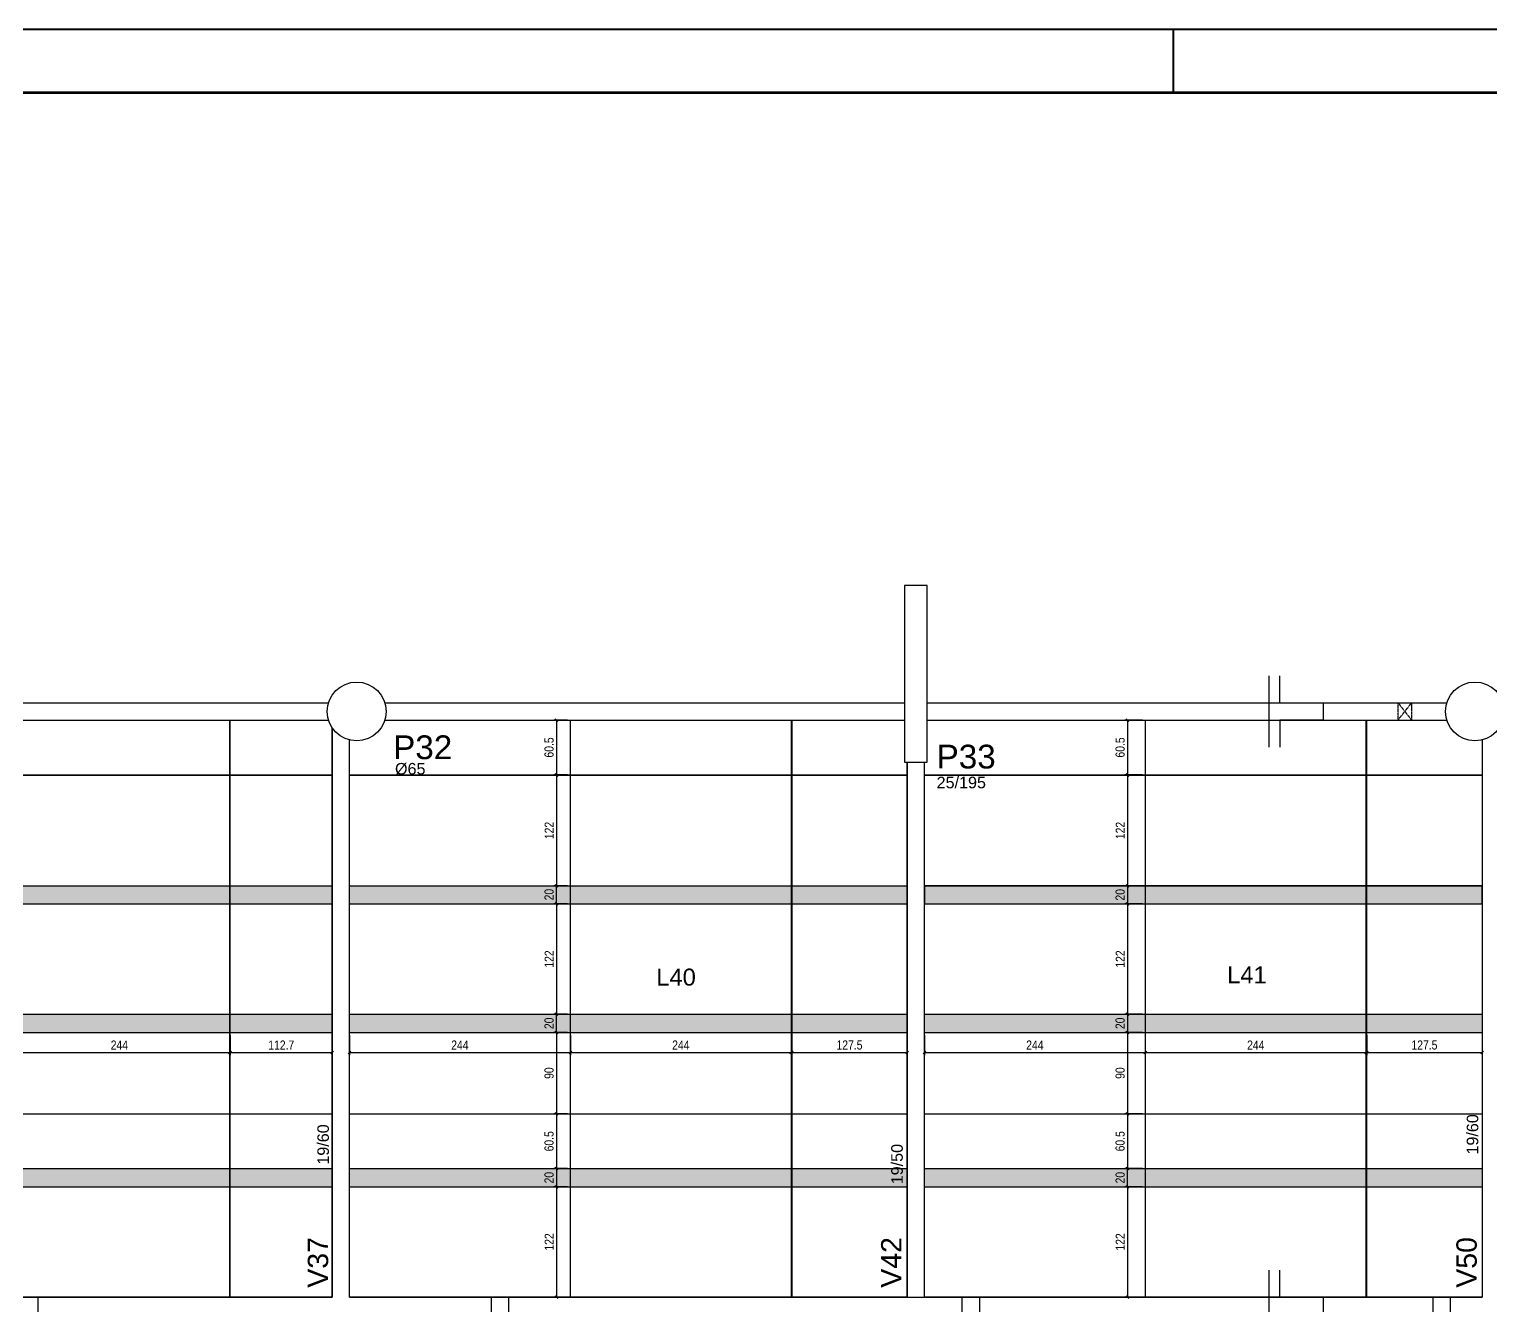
# Model space of a CAD drawing. Extents: x -9338 to -2786, y 930 to 5130.
# Drawn here: x -7937 to -6323, y 3720 to 5130 of the extents above; entities that cross this region are included whole.
import ezdxf

# ---------------------------------------------------------------- set-up
doc = ezdxf.new("R2010")
doc.units = 0
doc.linetypes.add('HIDDEN2', pattern=[0.1875, 0.125, -0.0625])
for name, color, linetype in [('1', 3, 'Continuous'), ('200', 1, 'HIDDEN2'), ('210', 3, 'HIDDEN2'), ('212', 3, 'Continuous'), ('213', 3, 'Continuous'), ('220', 5, 'Continuous'), ('222', 6, 'Continuous'), ('226', 4, 'Continuous'), ('233', 6, 'Continuous'), ('COTA', 2, 'Continuous'), ('Hachura', 7, 'Continuous'), ('Painéis', 200, 'Continuous')]:
    doc.layers.add(name, color=color, linetype=linetype)
doc.layers.add('FOLHA', color=255, linetype='Continuous', lineweight=40)
doc.layers.add('Folhas', color=255, linetype='Continuous', lineweight=9)
doc.styles.add('COTA TECNICA-50', font='techl___.ttf', dxfattribs={"height": 10})
doc.styles.get("Standard").update_dxf_attribs({"font": 'arial.ttf'})
doc.dimstyles.new('COTA PAINEL-50', dxfattribs={"dimtxt": 10, "dimasz": 3, "dimexe": 3, "dimexo": 3, "dimgap": 3, "dimtad": 1, "dimdec": 1, "dimzin": 9, "dimdsep": 46, "dimtxsty": 'COTA TECNICA-50', "dimblk1": 'OBLIQUE', "dimblk2": 'OBLIQUE', "dimsah": 1, "dimcen": 0.9, "dimclrd": 4, "dimclre": 4, "dimclrt": 240, "dimadec": 1, "dimazin": 3, "dimtfac": 1, "dimtdec": 1, "dimtmove": 0, "dimatfit": 3, "dimfxl": 1, "dimtolj": 1, "dimtzin": 12, "dimarcsym": 0})

# ---------------------------------------------------------------- blocks, each defined once
blk = doc.blocks.new('_Oblique')
at = {"color": 0, "linetype": 'ByBlock', "lineweight": -2}
blk.add_line((-0.5, -0.5), (0.5, 0.5), dxfattribs=at)
blk = doc.blocks.new('*D49')
at = {"layer": 'COTA', "color": 4, "lineweight": -2, "transparency": 16777216}
for p, q in [((-6707.4, 4367), (-6727.1, 4367)), ((-6724.1, 4367), (-6724.1, 4306.5)), ((-6707.4, 4306.5), (-6727.1, 4306.5))]:
    blk.add_line(p, q, dxfattribs=at)
at = {"layer": 'Defpoints', "color": 0, "transparency": 16777216}
for p in [(-6704.4, 4367), (-6724.1, 4306.5), (-6704.4, 4306.5)]:
    blk.add_point(p, dxfattribs=at)
at = {"layer": 'COTA', "color": 4, "lineweight": -2, "transparency": 16777216, "xscale": 3, "yscale": 3, "zscale": 3}
for p, rotation in [((-6724.1, 4367), 90), ((-6724.1, 4306.5), 270)]:
    blk.add_blockref('_Oblique', p, dxfattribs=dict(at, rotation=rotation))
at = {"layer": 'COTA', "color": 240, "transparency": 16777216, "insert": (-6732.2, 4336.7), "char_height": 10, "attachment_point": 5, "rotation": 90, "style": 'COTA TECNICA-50'}
blk.add_mtext('\\A1;60.5', dxfattribs=at)
blk = doc.blocks.new('*D50')
at = {"layer": 'COTA', "color": 4, "lineweight": -2, "transparency": 16777216}
for p, q in [((-6707.4, 3851.5), (-6727.1, 3851.5)), ((-6724.1, 3851.5), (-6724.1, 3729.5)), ((-6707.4, 3729.5), (-6727.1, 3729.5))]:
    blk.add_line(p, q, dxfattribs=at)
at = {"layer": 'Defpoints', "color": 0, "transparency": 16777216}
for p in [(-6704.4, 3851.5), (-6724.1, 3729.5), (-6704.4, 3729.5)]:
    blk.add_point(p, dxfattribs=at)
at = {"layer": 'COTA', "color": 4, "lineweight": -2, "transparency": 16777216, "xscale": 3, "yscale": 3, "zscale": 3}
for p, rotation in [((-6724.1, 3851.5), 90), ((-6724.1, 3729.5), 270)]:
    blk.add_blockref('_Oblique', p, dxfattribs=dict(at, rotation=rotation))
at = {"layer": 'COTA', "color": 240, "transparency": 16777216, "insert": (-6732.1, 3790.5), "char_height": 10, "attachment_point": 5, "rotation": 90, "style": 'COTA TECNICA-50'}
blk.add_mtext('\\A1;122', dxfattribs=at)
blk = doc.blocks.new('*D203')
at = {"layer": 'COTA', "color": 4, "lineweight": -2, "transparency": 16777216}
for p, q in [((-7959.5, 4019), (-7959.5, 3996.9)), ((-7715.5, 4019), (-7715.5, 3996.9)), ((-7959.5, 3999.9), (-7715.5, 3999.9))]:
    blk.add_line(p, q, dxfattribs=at)
at = {"layer": 'Defpoints', "color": 0, "transparency": 16777216}
for p in [(-7959.5, 4022), (-7715.5, 4022), (-7715.5, 3999.9)]:
    blk.add_point(p, dxfattribs=at)
at = {"layer": 'COTA', "color": 4, "lineweight": -2, "transparency": 16777216, "xscale": 3, "yscale": 3, "zscale": 3, "rotation": 180}
blk.add_blockref('_Oblique', (-7959.5, 3999.9), dxfattribs=at)
at = {"layer": 'COTA', "color": 4, "lineweight": -2, "transparency": 16777216, "xscale": 3, "yscale": 3, "zscale": 3}
blk.add_blockref('_Oblique', (-7715.5, 3999.9), dxfattribs=at)
at = {"layer": 'COTA', "color": 240, "transparency": 16777216, "insert": (-7837.5, 4008), "char_height": 10, "attachment_point": 5, "style": 'COTA TECNICA-50'}
blk.add_mtext('\\A1;244', dxfattribs=at)
blk = doc.blocks.new('*D204')
at = {"layer": 'COTA', "color": 4, "lineweight": -2, "transparency": 16777216}
for p, q in [((-7715, 4019), (-7715, 3996.9)), ((-7602.4, 4019), (-7602.4, 3996.9)), ((-7715, 3999.9), (-7602.4, 3999.9))]:
    blk.add_line(p, q, dxfattribs=at)
at = {"layer": 'Defpoints', "color": 0, "transparency": 16777216}
for p in [(-7715, 4022), (-7602.4, 4022), (-7602.4, 3999.9)]:
    blk.add_point(p, dxfattribs=at)
at = {"layer": 'COTA', "color": 4, "lineweight": -2, "transparency": 16777216, "xscale": 3, "yscale": 3, "zscale": 3, "rotation": 180}
blk.add_blockref('_Oblique', (-7715, 3999.9), dxfattribs=at)
at = {"layer": 'COTA', "color": 4, "lineweight": -2, "transparency": 16777216, "xscale": 3, "yscale": 3, "zscale": 3}
blk.add_blockref('_Oblique', (-7602.4, 3999.9), dxfattribs=at)
at = {"layer": 'COTA', "color": 240, "transparency": 16777216, "insert": (-7658.7, 4008), "char_height": 10, "attachment_point": 5, "style": 'COTA TECNICA-50'}
blk.add_mtext('\\A1;112.7', dxfattribs=at)
blk = doc.blocks.new('*D205')
at = {"layer": 'COTA', "color": 4, "lineweight": -2, "transparency": 16777216}
for p, q in [((-6707.4, 4306), (-6727.1, 4306)), ((-6724.1, 4306), (-6724.1, 4184)), ((-6707.4, 4184), (-6727.1, 4184))]:
    blk.add_line(p, q, dxfattribs=at)
at = {"layer": 'Defpoints', "color": 0, "transparency": 16777216}
for p in [(-6704.4, 4306), (-6724.1, 4184), (-6704.4, 4184)]:
    blk.add_point(p, dxfattribs=at)
at = {"layer": 'COTA', "color": 4, "lineweight": -2, "transparency": 16777216, "xscale": 3, "yscale": 3, "zscale": 3}
for p, rotation in [((-6724.1, 4306), 90), ((-6724.1, 4184), 270)]:
    blk.add_blockref('_Oblique', p, dxfattribs=dict(at, rotation=rotation))
at = {"layer": 'COTA', "color": 240, "transparency": 16777216, "insert": (-6732.1, 4245), "char_height": 10, "attachment_point": 5, "rotation": 90, "style": 'COTA TECNICA-50'}
blk.add_mtext('\\A1;122', dxfattribs=at)
blk = doc.blocks.new('*D206')
at = {"layer": 'COTA', "color": 4, "lineweight": -2, "transparency": 16777216}
for p, q in [((-6707.4, 4184), (-6727.1, 4184)), ((-6724.1, 4184), (-6724.1, 4164)), ((-6707.4, 4164), (-6727.1, 4164))]:
    blk.add_line(p, q, dxfattribs=at)
at = {"layer": 'Defpoints', "color": 0, "transparency": 16777216}
for p in [(-6704.4, 4184), (-6724.1, 4164), (-6704.4, 4164)]:
    blk.add_point(p, dxfattribs=at)
at = {"layer": 'COTA', "color": 4, "lineweight": -2, "transparency": 16777216, "xscale": 3, "yscale": 3, "zscale": 3}
for p, rotation in [((-6724.1, 4184), 90), ((-6724.1, 4164), 270)]:
    blk.add_blockref('_Oblique', p, dxfattribs=dict(at, rotation=rotation))
at = {"layer": 'COTA', "color": 240, "transparency": 16777216, "insert": (-6732.2, 4174), "char_height": 10, "attachment_point": 5, "rotation": 90, "style": 'COTA TECNICA-50'}
blk.add_mtext('\\A1;20', dxfattribs=at)
blk = doc.blocks.new('*D207')
at = {"layer": 'COTA', "color": 4, "lineweight": -2, "transparency": 16777216}
for p, q in [((-6707.4, 4164), (-6727.1, 4164)), ((-6724.1, 4164), (-6724.1, 4042)), ((-6707.4, 4042), (-6727.1, 4042))]:
    blk.add_line(p, q, dxfattribs=at)
at = {"layer": 'Defpoints', "color": 0, "transparency": 16777216}
for p in [(-6704.4, 4164), (-6724.1, 4042), (-6704.4, 4042)]:
    blk.add_point(p, dxfattribs=at)
at = {"layer": 'COTA', "color": 4, "lineweight": -2, "transparency": 16777216, "xscale": 3, "yscale": 3, "zscale": 3}
for p, rotation in [((-6724.1, 4164), 90), ((-6724.1, 4042), 270)]:
    blk.add_blockref('_Oblique', p, dxfattribs=dict(at, rotation=rotation))
at = {"layer": 'COTA', "color": 240, "transparency": 16777216, "insert": (-6732.1, 4103), "char_height": 10, "attachment_point": 5, "rotation": 90, "style": 'COTA TECNICA-50'}
blk.add_mtext('\\A1;122', dxfattribs=at)
blk = doc.blocks.new('*D208')
at = {"layer": 'COTA', "color": 4, "lineweight": -2, "transparency": 16777216}
for p, q in [((-7583.4, 4019), (-7583.4, 3996.9)), ((-7339.4, 4019), (-7339.4, 3996.9)), ((-7583.4, 3999.9), (-7339.4, 3999.9))]:
    blk.add_line(p, q, dxfattribs=at)
at = {"layer": 'Defpoints', "color": 0, "transparency": 16777216}
for p in [(-7583.4, 4022), (-7339.4, 4022), (-7339.4, 3999.9)]:
    blk.add_point(p, dxfattribs=at)
at = {"layer": 'COTA', "color": 4, "lineweight": -2, "transparency": 16777216, "xscale": 3, "yscale": 3, "zscale": 3, "rotation": 180}
blk.add_blockref('_Oblique', (-7583.4, 3999.9), dxfattribs=at)
at = {"layer": 'COTA', "color": 4, "lineweight": -2, "transparency": 16777216, "xscale": 3, "yscale": 3, "zscale": 3}
blk.add_blockref('_Oblique', (-7339.4, 3999.9), dxfattribs=at)
at = {"layer": 'COTA', "color": 240, "transparency": 16777216, "insert": (-7461.4, 4008), "char_height": 10, "attachment_point": 5, "style": 'COTA TECNICA-50'}
blk.add_mtext('\\A1;244', dxfattribs=at)
blk = doc.blocks.new('*D209')
at = {"layer": 'COTA', "color": 4, "lineweight": -2, "transparency": 16777216}
for p, q in [((-7339.4, 4019), (-7339.4, 3996.9)), ((-7095.4, 4019), (-7095.4, 3996.9)), ((-7339.4, 3999.9), (-7095.4, 3999.9))]:
    blk.add_line(p, q, dxfattribs=at)
at = {"layer": 'Defpoints', "color": 0, "transparency": 16777216}
for p in [(-7339.4, 4022), (-7095.4, 4022), (-7095.4, 3999.9)]:
    blk.add_point(p, dxfattribs=at)
at = {"layer": 'COTA', "color": 4, "lineweight": -2, "transparency": 16777216, "xscale": 3, "yscale": 3, "zscale": 3, "rotation": 180}
blk.add_blockref('_Oblique', (-7339.4, 3999.9), dxfattribs=at)
at = {"layer": 'COTA', "color": 4, "lineweight": -2, "transparency": 16777216, "xscale": 3, "yscale": 3, "zscale": 3}
blk.add_blockref('_Oblique', (-7095.4, 3999.9), dxfattribs=at)
at = {"layer": 'COTA', "color": 240, "transparency": 16777216, "insert": (-7217.4, 4008), "char_height": 10, "attachment_point": 5, "style": 'COTA TECNICA-50'}
blk.add_mtext('\\A1;244', dxfattribs=at)
blk = doc.blocks.new('*D210')
at = {"layer": 'COTA', "color": 4, "lineweight": -2, "transparency": 16777216}
for p, q in [((-7094.9, 4019), (-7094.9, 3996.9)), ((-6967.4, 4019), (-6967.4, 3996.9)), ((-7094.9, 3999.9), (-6967.4, 3999.9))]:
    blk.add_line(p, q, dxfattribs=at)
at = {"layer": 'Defpoints', "color": 0, "transparency": 16777216}
for p in [(-7094.9, 4022), (-6967.4, 4022), (-6967.4, 3999.9)]:
    blk.add_point(p, dxfattribs=at)
at = {"layer": 'COTA', "color": 4, "lineweight": -2, "transparency": 16777216, "xscale": 3, "yscale": 3, "zscale": 3, "rotation": 180}
blk.add_blockref('_Oblique', (-7094.9, 3999.9), dxfattribs=at)
at = {"layer": 'COTA', "color": 4, "lineweight": -2, "transparency": 16777216, "xscale": 3, "yscale": 3, "zscale": 3}
blk.add_blockref('_Oblique', (-6967.4, 3999.9), dxfattribs=at)
at = {"layer": 'COTA', "color": 240, "transparency": 16777216, "insert": (-7031.1, 4008), "char_height": 10, "attachment_point": 5, "style": 'COTA TECNICA-50'}
blk.add_mtext('\\A1;127.5', dxfattribs=at)
blk = doc.blocks.new('*D213')
at = {"layer": 'COTA', "color": 4, "lineweight": -2, "transparency": 16777216}
for p, q in [((-7342.4, 4367), (-7357.8, 4367)), ((-7354.8, 4367), (-7354.8, 4306.5)), ((-7342.4, 4306.5), (-7357.8, 4306.5))]:
    blk.add_line(p, q, dxfattribs=at)
at = {"layer": 'Defpoints', "color": 0, "transparency": 16777216}
for p in [(-7339.4, 4367), (-7354.8, 4306.5), (-7339.4, 4306.5)]:
    blk.add_point(p, dxfattribs=at)
at = {"layer": 'COTA', "color": 4, "lineweight": -2, "transparency": 16777216, "xscale": 3, "yscale": 3, "zscale": 3}
for p, rotation in [((-7354.8, 4367), 90), ((-7354.8, 4306.5), 270)]:
    blk.add_blockref('_Oblique', p, dxfattribs=dict(at, rotation=rotation))
at = {"layer": 'COTA', "color": 240, "transparency": 16777216, "insert": (-7362.9, 4336.7), "char_height": 10, "attachment_point": 5, "rotation": 90, "style": 'COTA TECNICA-50'}
blk.add_mtext('\\A1;60.5', dxfattribs=at)
blk = doc.blocks.new('*D211')
at = {"layer": 'COTA', "color": 4, "lineweight": -2, "transparency": 16777216}
for p, q in [((-7342.4, 4306), (-7357.8, 4306)), ((-7354.8, 4306), (-7354.8, 4184)), ((-7342.4, 4184), (-7357.8, 4184))]:
    blk.add_line(p, q, dxfattribs=at)
at = {"layer": 'Defpoints', "color": 0, "transparency": 16777216}
for p in [(-7339.4, 4306), (-7354.8, 4184), (-7339.4, 4184)]:
    blk.add_point(p, dxfattribs=at)
at = {"layer": 'COTA', "color": 4, "lineweight": -2, "transparency": 16777216, "xscale": 3, "yscale": 3, "zscale": 3}
for p, rotation in [((-7354.8, 4306), 90), ((-7354.8, 4184), 270)]:
    blk.add_blockref('_Oblique', p, dxfattribs=dict(at, rotation=rotation))
at = {"layer": 'COTA', "color": 240, "transparency": 16777216, "insert": (-7362.8, 4245), "char_height": 10, "attachment_point": 5, "rotation": 90, "style": 'COTA TECNICA-50'}
blk.add_mtext('\\A1;122', dxfattribs=at)
blk = doc.blocks.new('*D212')
at = {"layer": 'COTA', "color": 4, "lineweight": -2, "transparency": 16777216}
for p, q in [((-7342.4, 4164), (-7357.8, 4164)), ((-7354.8, 4164), (-7354.8, 4042)), ((-7342.4, 4042), (-7357.8, 4042))]:
    blk.add_line(p, q, dxfattribs=at)
at = {"layer": 'Defpoints', "color": 0, "transparency": 16777216}
for p in [(-7339.4, 4164), (-7354.8, 4042), (-7339.4, 4042)]:
    blk.add_point(p, dxfattribs=at)
at = {"layer": 'COTA', "color": 4, "lineweight": -2, "transparency": 16777216, "xscale": 3, "yscale": 3, "zscale": 3}
for p, rotation in [((-7354.8, 4164), 90), ((-7354.8, 4042), 270)]:
    blk.add_blockref('_Oblique', p, dxfattribs=dict(at, rotation=rotation))
at = {"layer": 'COTA', "color": 240, "transparency": 16777216, "insert": (-7362.8, 4103), "char_height": 10, "attachment_point": 5, "rotation": 90, "style": 'COTA TECNICA-50'}
blk.add_mtext('\\A1;122', dxfattribs=at)
blk = doc.blocks.new('*D214')
at = {"layer": 'COTA', "color": 4, "lineweight": -2, "transparency": 16777216}
for p, q in [((-7342.4, 4022), (-7357.8, 4022)), ((-7354.8, 4022), (-7354.8, 3932)), ((-7342.4, 3932), (-7357.8, 3932))]:
    blk.add_line(p, q, dxfattribs=at)
at = {"layer": 'Defpoints', "color": 0, "transparency": 16777216}
for p in [(-7339.4, 4022), (-7354.8, 3932), (-7339.4, 3932)]:
    blk.add_point(p, dxfattribs=at)
at = {"layer": 'COTA', "color": 4, "lineweight": -2, "transparency": 16777216, "xscale": 3, "yscale": 3, "zscale": 3}
for p, rotation in [((-7354.8, 4022), 90), ((-7354.8, 3932), 270)]:
    blk.add_blockref('_Oblique', p, dxfattribs=dict(at, rotation=rotation))
at = {"layer": 'COTA', "color": 240, "transparency": 16777216, "insert": (-7362.9, 3977), "char_height": 10, "attachment_point": 5, "rotation": 90, "style": 'COTA TECNICA-50'}
blk.add_mtext('\\A1;90', dxfattribs=at)
blk = doc.blocks.new('*D215')
at = {"layer": 'COTA', "color": 4, "lineweight": -2, "transparency": 16777216}
for p, q in [((-7342.4, 3932), (-7357.8, 3932)), ((-7354.8, 3932), (-7354.8, 3871.5)), ((-7342.4, 3871.5), (-7357.8, 3871.5))]:
    blk.add_line(p, q, dxfattribs=at)
at = {"layer": 'Defpoints', "color": 0, "transparency": 16777216}
for p in [(-7339.4, 3932), (-7354.8, 3871.5), (-7339.4, 3871.5)]:
    blk.add_point(p, dxfattribs=at)
at = {"layer": 'COTA', "color": 4, "lineweight": -2, "transparency": 16777216, "xscale": 3, "yscale": 3, "zscale": 3}
for p, rotation in [((-7354.8, 3932), 90), ((-7354.8, 3871.5), 270)]:
    blk.add_blockref('_Oblique', p, dxfattribs=dict(at, rotation=rotation))
at = {"layer": 'COTA', "color": 240, "transparency": 16777216, "insert": (-7362.9, 3901.7), "char_height": 10, "attachment_point": 5, "rotation": 90, "style": 'COTA TECNICA-50'}
blk.add_mtext('\\A1;60.5', dxfattribs=at)
blk = doc.blocks.new('*D216')
at = {"layer": 'COTA', "color": 4, "lineweight": -2, "transparency": 16777216}
for p, q in [((-7342.4, 3871.5), (-7357.8, 3871.5)), ((-7354.8, 3871.5), (-7354.8, 3851.5)), ((-7342.4, 3851.5), (-7357.8, 3851.5))]:
    blk.add_line(p, q, dxfattribs=at)
at = {"layer": 'Defpoints', "color": 0, "transparency": 16777216}
for p in [(-7339.4, 3871.5), (-7354.8, 3851.5), (-7339.4, 3851.5)]:
    blk.add_point(p, dxfattribs=at)
at = {"layer": 'COTA', "color": 4, "lineweight": -2, "transparency": 16777216, "xscale": 3, "yscale": 3, "zscale": 3}
for p, rotation in [((-7354.8, 3871.5), 90), ((-7354.8, 3851.5), 270)]:
    blk.add_blockref('_Oblique', p, dxfattribs=dict(at, rotation=rotation))
at = {"layer": 'COTA', "color": 240, "transparency": 16777216, "insert": (-7362.9, 3861.5), "char_height": 10, "attachment_point": 5, "rotation": 90, "style": 'COTA TECNICA-50'}
blk.add_mtext('\\A1;20', dxfattribs=at)
blk = doc.blocks.new('*D217')
at = {"layer": 'COTA', "color": 4, "lineweight": -2, "transparency": 16777216}
for p, q in [((-7342.4, 3851.5), (-7357.8, 3851.5)), ((-7354.8, 3851.5), (-7354.8, 3729.5)), ((-7342.4, 3729.5), (-7357.8, 3729.5))]:
    blk.add_line(p, q, dxfattribs=at)
at = {"layer": 'Defpoints', "color": 0, "transparency": 16777216}
for p in [(-7339.4, 3851.5), (-7354.8, 3729.5), (-7339.4, 3729.5)]:
    blk.add_point(p, dxfattribs=at)
at = {"layer": 'COTA', "color": 4, "lineweight": -2, "transparency": 16777216, "xscale": 3, "yscale": 3, "zscale": 3}
for p, rotation in [((-7354.8, 3851.5), 90), ((-7354.8, 3729.5), 270)]:
    blk.add_blockref('_Oblique', p, dxfattribs=dict(at, rotation=rotation))
at = {"layer": 'COTA', "color": 240, "transparency": 16777216, "insert": (-7362.8, 3790.5), "char_height": 10, "attachment_point": 5, "rotation": 90, "style": 'COTA TECNICA-50'}
blk.add_mtext('\\A1;122', dxfattribs=at)
blk = doc.blocks.new('*D218')
at = {"layer": 'COTA', "color": 4, "lineweight": -2, "transparency": 16777216}
for p, q in [((-7342.4, 4184), (-7357.8, 4184)), ((-7354.8, 4164), (-7354.8, 4184)), ((-7342.4, 4164), (-7357.8, 4164))]:
    blk.add_line(p, q, dxfattribs=at)
at = {"layer": 'Defpoints', "color": 0, "transparency": 16777216}
for p in [(-7354.8, 4184), (-7339.4, 4184), (-7339.4, 4164)]:
    blk.add_point(p, dxfattribs=at)
at = {"layer": 'COTA', "color": 4, "lineweight": -2, "transparency": 16777216, "xscale": 3, "yscale": 3, "zscale": 3}
for p, rotation in [((-7354.8, 4184), 90), ((-7354.8, 4164), 270)]:
    blk.add_blockref('_Oblique', p, dxfattribs=dict(at, rotation=rotation))
at = {"layer": 'COTA', "color": 240, "transparency": 16777216, "insert": (-7362.9, 4174.2), "char_height": 10, "attachment_point": 5, "rotation": 90, "style": 'COTA TECNICA-50'}
blk.add_mtext('\\A1;20', dxfattribs=at)
blk = doc.blocks.new('*D219')
at = {"layer": 'COTA', "color": 4, "lineweight": -2, "transparency": 16777216}
for p, q in [((-7342.4, 4042), (-7357.8, 4042)), ((-7354.8, 4022), (-7354.8, 4042)), ((-7342.4, 4022), (-7357.8, 4022))]:
    blk.add_line(p, q, dxfattribs=at)
at = {"layer": 'Defpoints', "color": 0, "transparency": 16777216}
for p in [(-7354.8, 4042), (-7339.4, 4042), (-7339.4, 4022)]:
    blk.add_point(p, dxfattribs=at)
at = {"layer": 'COTA', "color": 4, "lineweight": -2, "transparency": 16777216, "xscale": 3, "yscale": 3, "zscale": 3}
for p, rotation in [((-7354.8, 4042), 90), ((-7354.8, 4022), 270)]:
    blk.add_blockref('_Oblique', p, dxfattribs=dict(at, rotation=rotation))
at = {"layer": 'COTA', "color": 240, "transparency": 16777216, "insert": (-7362.9, 4032), "char_height": 10, "attachment_point": 5, "rotation": 90, "style": 'COTA TECNICA-50'}
blk.add_mtext('\\A1;20', dxfattribs=at)
blk = doc.blocks.new('*D220')
at = {"layer": 'COTA', "color": 4, "lineweight": -2, "transparency": 16777216}
for p, q in [((-6707.4, 4022), (-6727.1, 4022)), ((-6724.1, 4022), (-6724.1, 3932)), ((-6707.4, 3932), (-6727.1, 3932))]:
    blk.add_line(p, q, dxfattribs=at)
at = {"layer": 'Defpoints', "color": 0, "transparency": 16777216}
for p in [(-6704.4, 4022), (-6724.1, 3932), (-6704.4, 3932)]:
    blk.add_point(p, dxfattribs=at)
at = {"layer": 'COTA', "color": 4, "lineweight": -2, "transparency": 16777216, "xscale": 3, "yscale": 3, "zscale": 3}
for p, rotation in [((-6724.1, 4022), 90), ((-6724.1, 3932), 270)]:
    blk.add_blockref('_Oblique', p, dxfattribs=dict(at, rotation=rotation))
at = {"layer": 'COTA', "color": 240, "transparency": 16777216, "insert": (-6732.2, 3977), "char_height": 10, "attachment_point": 5, "rotation": 90, "style": 'COTA TECNICA-50'}
blk.add_mtext('\\A1;90', dxfattribs=at)
blk = doc.blocks.new('*D221')
at = {"layer": 'COTA', "color": 4, "lineweight": -2, "transparency": 16777216}
for p, q in [((-6707.4, 3932), (-6727.1, 3932)), ((-6724.1, 3932), (-6724.1, 3871.5)), ((-6707.4, 3871.5), (-6727.1, 3871.5))]:
    blk.add_line(p, q, dxfattribs=at)
at = {"layer": 'Defpoints', "color": 0, "transparency": 16777216}
for p in [(-6704.4, 3932), (-6724.1, 3871.5), (-6704.4, 3871.5)]:
    blk.add_point(p, dxfattribs=at)
at = {"layer": 'COTA', "color": 4, "lineweight": -2, "transparency": 16777216, "xscale": 3, "yscale": 3, "zscale": 3}
for p, rotation in [((-6724.1, 3932), 90), ((-6724.1, 3871.5), 270)]:
    blk.add_blockref('_Oblique', p, dxfattribs=dict(at, rotation=rotation))
at = {"layer": 'COTA', "color": 240, "transparency": 16777216, "insert": (-6732.2, 3901.7), "char_height": 10, "attachment_point": 5, "rotation": 90, "style": 'COTA TECNICA-50'}
blk.add_mtext('\\A1;60.5', dxfattribs=at)
blk = doc.blocks.new('*D222')
at = {"layer": 'COTA', "color": 4, "lineweight": -2, "transparency": 16777216}
for p, q in [((-6707.4, 4042), (-6727.1, 4042)), ((-6724.1, 4042), (-6724.1, 4022)), ((-6707.4, 4022), (-6727.1, 4022))]:
    blk.add_line(p, q, dxfattribs=at)
at = {"layer": 'Defpoints', "color": 0, "transparency": 16777216}
for p in [(-6704.4, 4042), (-6724.1, 4022), (-6704.4, 4022)]:
    blk.add_point(p, dxfattribs=at)
at = {"layer": 'COTA', "color": 4, "lineweight": -2, "transparency": 16777216, "xscale": 3, "yscale": 3, "zscale": 3}
for p, rotation in [((-6724.1, 4042), 90), ((-6724.1, 4022), 270)]:
    blk.add_blockref('_Oblique', p, dxfattribs=dict(at, rotation=rotation))
at = {"layer": 'COTA', "color": 240, "transparency": 16777216, "insert": (-6732.2, 4032), "char_height": 10, "attachment_point": 5, "rotation": 90, "style": 'COTA TECNICA-50'}
blk.add_mtext('\\A1;20', dxfattribs=at)
blk = doc.blocks.new('*D223')
at = {"layer": 'COTA', "color": 4, "lineweight": -2, "transparency": 16777216}
for p, q in [((-6707.4, 3871.5), (-6727.1, 3871.5)), ((-6724.1, 3851.5), (-6724.1, 3871.5)), ((-6707.4, 3851.5), (-6727.1, 3851.5))]:
    blk.add_line(p, q, dxfattribs=at)
at = {"layer": 'Defpoints', "color": 0, "transparency": 16777216}
for p in [(-6724.1, 3871.5), (-6704.4, 3871.5), (-6704.4, 3851.5)]:
    blk.add_point(p, dxfattribs=at)
at = {"layer": 'COTA', "color": 4, "lineweight": -2, "transparency": 16777216, "xscale": 3, "yscale": 3, "zscale": 3}
for p, rotation in [((-6724.1, 3871.5), 90), ((-6724.1, 3851.5), 270)]:
    blk.add_blockref('_Oblique', p, dxfattribs=dict(at, rotation=rotation))
at = {"layer": 'COTA', "color": 240, "transparency": 16777216, "insert": (-6732.2, 3861.5), "char_height": 10, "attachment_point": 5, "rotation": 90, "style": 'COTA TECNICA-50'}
blk.add_mtext('\\A1;20', dxfattribs=at)
blk = doc.blocks.new('*D228')
at = {"layer": 'COTA', "color": 4, "lineweight": -2, "transparency": 16777216}
for p, q in [((-6948.4, 4019), (-6948.4, 3996.9)), ((-6704.4, 4019), (-6704.4, 3996.9)), ((-6948.4, 3999.9), (-6704.4, 3999.9))]:
    blk.add_line(p, q, dxfattribs=at)
at = {"layer": 'Defpoints', "color": 0, "transparency": 16777216}
for p in [(-6948.4, 4022), (-6704.4, 4022), (-6704.4, 3999.9)]:
    blk.add_point(p, dxfattribs=at)
at = {"layer": 'COTA', "color": 4, "lineweight": -2, "transparency": 16777216, "xscale": 3, "yscale": 3, "zscale": 3, "rotation": 180}
blk.add_blockref('_Oblique', (-6948.4, 3999.9), dxfattribs=at)
at = {"layer": 'COTA', "color": 4, "lineweight": -2, "transparency": 16777216, "xscale": 3, "yscale": 3, "zscale": 3}
blk.add_blockref('_Oblique', (-6704.4, 3999.9), dxfattribs=at)
at = {"layer": 'COTA', "color": 240, "transparency": 16777216, "insert": (-6826.4, 4008), "char_height": 10, "attachment_point": 5, "style": 'COTA TECNICA-50'}
blk.add_mtext('\\A1;244', dxfattribs=at)
blk = doc.blocks.new('*D229')
at = {"layer": 'COTA', "color": 4, "lineweight": -2, "transparency": 16777216}
for p, q in [((-6704.4, 4019), (-6704.4, 3996.9)), ((-6460.4, 4019), (-6460.4, 3996.9)), ((-6704.4, 3999.9), (-6460.4, 3999.9))]:
    blk.add_line(p, q, dxfattribs=at)
at = {"layer": 'Defpoints', "color": 0, "transparency": 16777216}
for p in [(-6704.4, 4022), (-6460.4, 4022), (-6460.4, 3999.9)]:
    blk.add_point(p, dxfattribs=at)
at = {"layer": 'COTA', "color": 4, "lineweight": -2, "transparency": 16777216, "xscale": 3, "yscale": 3, "zscale": 3, "rotation": 180}
blk.add_blockref('_Oblique', (-6704.4, 3999.9), dxfattribs=at)
at = {"layer": 'COTA', "color": 4, "lineweight": -2, "transparency": 16777216, "xscale": 3, "yscale": 3, "zscale": 3}
blk.add_blockref('_Oblique', (-6460.4, 3999.9), dxfattribs=at)
at = {"layer": 'COTA', "color": 240, "transparency": 16777216, "insert": (-6582.4, 4008), "char_height": 10, "attachment_point": 5, "style": 'COTA TECNICA-50'}
blk.add_mtext('\\A1;244', dxfattribs=at)
blk = doc.blocks.new('*D230')
at = {"layer": 'COTA', "color": 4, "lineweight": -2, "transparency": 16777216}
for p, q in [((-6459.9, 4019), (-6459.9, 3996.9)), ((-6332.4, 4019), (-6332.4, 3996.9)), ((-6459.9, 3999.9), (-6332.4, 3999.9))]:
    blk.add_line(p, q, dxfattribs=at)
at = {"layer": 'Defpoints', "color": 0, "transparency": 16777216}
for p in [(-6459.9, 4022), (-6332.4, 4022), (-6332.4, 3999.9)]:
    blk.add_point(p, dxfattribs=at)
at = {"layer": 'COTA', "color": 4, "lineweight": -2, "transparency": 16777216, "xscale": 3, "yscale": 3, "zscale": 3, "rotation": 180}
blk.add_blockref('_Oblique', (-6459.9, 3999.9), dxfattribs=at)
at = {"layer": 'COTA', "color": 4, "lineweight": -2, "transparency": 16777216, "xscale": 3, "yscale": 3, "zscale": 3}
blk.add_blockref('_Oblique', (-6332.4, 3999.9), dxfattribs=at)
at = {"layer": 'COTA', "color": 240, "transparency": 16777216, "insert": (-6396.1, 4008), "char_height": 10, "attachment_point": 5, "style": 'COTA TECNICA-50'}
blk.add_mtext('\\A1;127.5', dxfattribs=at)

msp = doc.modelspace()

# ---------------------------------------------------------------- hatches: boundary and pattern name
at = {"layer": 'Hachura', "true_color": 0x939598}
h = msp.add_hatch(color=252, dxfattribs=at)
h.dxf.hatch_style = 1
h.paths.add_polyline_path([(-8203.55, 4183.98), (-8447.55, 4183.98), (-8447.55, 4163.98), (-8203.55, 4163.98)])
h.paths.add_polyline_path([(-7959.55, 4183.98), (-8203.55, 4183.98), (-8203.55, 4163.98), (-7959.55, 4163.98)])
h.paths.add_polyline_path([(-7715.55, 4183.98), (-7959.55, 4183.98), (-7959.55, 4163.98), (-7715.55, 4163.98)])
h.paths.add_polyline_path([(-7602.36, 4183.98), (-7715.05, 4183.98), (-7715.05, 4163.98), (-7602.36, 4163.98)])
h.paths.add_polyline_path([(-7602.36, 4041.98), (-7715.05, 4041.98), (-7715.05, 4021.98), (-7602.36, 4021.98)])
h.paths.add_polyline_path([(-7715.55, 4041.98), (-7959.55, 4041.98), (-7959.55, 4021.98), (-7715.55, 4021.98)])
h.paths.add_polyline_path([(-7959.55, 4041.98), (-8203.55, 4041.98), (-8203.55, 4021.98), (-7959.55, 4021.98)])
h.paths.add_polyline_path([(-8203.55, 4041.98), (-8447.55, 4041.98), (-8447.55, 4021.98), (-8203.55, 4021.98)])
h.paths.add_polyline_path([(-8203.55, 3871.48), (-8447.55, 3871.48), (-8447.55, 3851.48), (-8203.55, 3851.48)])
h.paths.add_polyline_path([(-7959.55, 3871.48), (-8203.55, 3871.48), (-8203.55, 3851.48), (-7959.55, 3851.48)])
h.paths.add_polyline_path([(-7715.55, 3871.48), (-7959.55, 3871.48), (-7959.55, 3851.48), (-7715.55, 3851.48)])
h.paths.add_polyline_path([(-7602.36, 3871.48), (-7715.05, 3871.48), (-7715.05, 3851.48), (-7602.36, 3851.48)])
h = msp.add_hatch(color=252, dxfattribs=at)
h.dxf.hatch_style = 1
h.paths.add_polyline_path([(-6967.36, 4183.98), (-7094.86, 4183.98), (-7094.86, 4163.98), (-6967.36, 4163.98)], flags=17)
h.paths.add_polyline_path([(-7095.36, 4183.98), (-7339.36, 4183.98), (-7339.36, 4163.98), (-7095.36, 4163.98)], flags=17)
h.paths.add_polyline_path([(-6967.36, 4183.98), (-7583.36, 4183.98), (-7583.36, 4163.98), (-6967.36, 4163.98)])
h.paths.add_polyline_path([(-7353.04, 4163.94), (-7353.04, 4184.9), (-7373.63, 4184.9), (-7373.63, 4163.94)], flags=9)
h = msp.add_hatch(color=252, dxfattribs=at)
h.dxf.hatch_style = 1
h.paths.add_polyline_path([(-6967.36, 4183.98), (-7094.86, 4183.98), (-7094.86, 4163.98), (-6967.36, 4163.98)])
h.paths.add_polyline_path([(-7095.36, 4183.98), (-7339.36, 4183.98), (-7339.36, 4163.98), (-7095.36, 4163.98)])
h = msp.add_hatch(color=252, dxfattribs=at)
h.dxf.hatch_style = 1
h.paths.add_polyline_path([(-6332.36, 4183.98), (-6332.36, 4183.98), (-6332.36, 4163.98), (-6332.36, 4163.98)], flags=17)
h.paths.add_polyline_path([(-6332.36, 4183.98), (-6332.61, 4183.98), (-6332.61, 4163.98), (-6332.36, 4163.98)])
h.paths.add_polyline_path([(-6332.36, 4183.98), (-6948.36, 4183.98), (-6948.36, 4163.98), (-6332.36, 4163.98)])
h = msp.add_hatch(color=252, dxfattribs=at)
h.dxf.hatch_style = 1
h.paths.add_polyline_path([(-6967.36, 4041.98), (-7094.86, 4041.98), (-7094.86, 4021.98), (-6967.36, 4021.98)], flags=17)
h.paths.add_polyline_path([(-7095.36, 4041.98), (-7339.36, 4041.98), (-7339.36, 4021.98), (-7095.36, 4021.98)], flags=17)
h.paths.add_polyline_path([(-6967.36, 4041.98), (-7583.36, 4041.98), (-7583.36, 4021.98), (-6967.36, 4021.98)])
h.paths.add_polyline_path([(-7353.04, 4021.94), (-7353.04, 4042.9), (-7373.63, 4042.9), (-7373.63, 4021.94)], flags=9)
h = msp.add_hatch(color=252, dxfattribs=at)
h.dxf.hatch_style = 1
h.paths.add_polyline_path([(-6967.36, 4041.98), (-7094.86, 4041.98), (-7094.86, 4021.98), (-6967.36, 4021.98)])
h.paths.add_polyline_path([(-7095.36, 4041.98), (-7339.36, 4041.98), (-7339.36, 4021.98), (-7095.36, 4021.98)])
h = msp.add_hatch(color=252, dxfattribs=at)
h.dxf.hatch_style = 1
h.paths.add_polyline_path([(-6332.36, 4041.98), (-6332.36, 4041.98), (-6332.36, 4021.98), (-6332.36, 4021.98)], flags=17)
h.paths.add_polyline_path([(-6332.36, 4041.98), (-6332.61, 4041.98), (-6332.61, 4021.98), (-6332.36, 4021.98)])
h.paths.add_polyline_path([(-6332.36, 4041.98), (-6948.36, 4041.98), (-6948.36, 4021.98), (-6332.36, 4021.98)])
h = msp.add_hatch(color=252, dxfattribs=at)
h.dxf.hatch_style = 1
h.paths.add_polyline_path([(-6967.36, 3871.48), (-7094.86, 3871.48), (-7094.86, 3851.48), (-6967.36, 3851.48)], flags=17)
h.paths.add_polyline_path([(-7095.36, 3871.48), (-7339.36, 3871.48), (-7339.36, 3851.48), (-7095.36, 3851.48)], flags=17)
h.paths.add_polyline_path([(-6967.36, 3871.48), (-7583.36, 3871.48), (-7583.36, 3851.48), (-6967.36, 3851.48)])
h.paths.add_polyline_path([(-7353.04, 3851.44), (-7353.04, 3872.4), (-7373.63, 3872.4), (-7373.63, 3851.44)], flags=9)
h = msp.add_hatch(color=252, dxfattribs=at)
h.dxf.hatch_style = 1
h.paths.add_polyline_path([(-6967.36, 3871.48), (-7094.86, 3871.48), (-7094.86, 3851.48), (-6967.36, 3851.48)])
h.paths.add_polyline_path([(-7095.36, 3871.48), (-7339.36, 3871.48), (-7339.36, 3851.48), (-7095.36, 3851.48)])
h = msp.add_hatch(color=252, dxfattribs=at)
h.dxf.hatch_style = 1
h.paths.add_polyline_path([(-6332.36, 3871.48), (-6332.36, 3871.48), (-6332.36, 3851.48), (-6332.36, 3851.48)], flags=17)
h.paths.add_polyline_path([(-6332.36, 3871.48), (-6332.61, 3871.48), (-6332.61, 3851.48), (-6332.36, 3851.48)])
h.paths.add_polyline_path([(-6332.36, 3871.48), (-6948.36, 3871.48), (-6948.36, 3851.48), (-6332.36, 3851.48)])

# ---------------------------------------------------------------- linework, layer by layer
at = {"layer": '1'}
for p, q in [((-8399.3, 4385.98), (-7606.42, 4385.98)), ((-7544.3, 4385.98), (-6970.36, 4385.98)), ((-6945.36, 4385.98), (-6371.3, 4385.98)), ((-8399.3, 4366.98), (-7606.43, 4366.98)), ((-7602.36, 3729.48), (-7602.36, 4358.39)), ((-7544.3, 4366.98), (-6970.36, 4366.98)), ((-6945.36, 4366.98), (-6371.25, 4366.98)), ((-7583.36, 3729.48), (-7583.36, 4344.98)), ((-6332.36, 4344.98), (-6332.36, 3729.48)), ((-6967.36, 3729.48), (-6967.36, 4320.48)), ((-6948.36, 3729.48), (-6948.36, 4320.48)), ((-7927.55, 3729.48), (-7602.36, 3729.48)), ((-7583.36, 3729.48), (-7426.55, 3729.48)), ((-7407.55, 3729.48), (-6906.55, 3729.48)), ((-6887.55, 3729.48), (-6386.55, 3729.48)), ((-6367.55, 3729.48), (-6332.36, 3729.48))]:
    msp.add_line(p, q, dxfattribs=at)
at = {"layer": '200'}
for p, q in [((-6425.29, 4366.98), (-6410.29, 4385.98)), ((-6425.29, 4385.98), (-6410.29, 4366.98))]:
    msp.add_line(p, q, dxfattribs=at)
at = {"layer": '210'}
for p, q in [((-6425.29, 4366.98), (-6425.29, 4385.98)), ((-6410.29, 4385.98), (-6410.29, 4366.98))]:
    msp.add_line(p, q, dxfattribs=at)
at = {"layer": '220'}
for p, q in [((-6567.86, 4415.98), (-6567.86, 4336.98)), ((-6555.86, 4385.98), (-6555.86, 4415.98)), ((-6555.86, 4385.98), (-6507.86, 4385.98)), ((-6507.86, 4385.98), (-6507.86, 4366.98)), ((-6507.86, 4366.98), (-6555.86, 4366.98)), ((-6555.86, 4366.98), (-6555.86, 4336.98)), ((-6567.86, 3759.48), (-6567.86, 3680.48)), ((-6555.86, 3729.48), (-6555.86, 3759.48)), ((-6555.86, 3729.48), (-6507.86, 3729.48)), ((-6507.86, 3729.48), (-6507.86, 3710.48))]:
    msp.add_line(p, q, dxfattribs=at)
at = {"layer": '222'}
for points in [[(-6970.36, 4320.48), (-6945.36, 4320.48), (-6945.36, 4515.48), (-6970.36, 4515.48), (-6970.36, 4320.48)], [(-7946.55, 3649.48), (-7946.55, 3729.48), (-7927.55, 3729.48), (-7927.55, 3649.48), (-7946.55, 3649.48)], [(-7426.55, 3649.48), (-7426.55, 3729.48), (-7407.55, 3729.48), (-7407.55, 3649.48), (-7426.55, 3649.48)], [(-6906.55, 3649.48), (-6906.55, 3729.48), (-6887.55, 3729.48), (-6887.55, 3649.48), (-6906.55, 3649.48)], [(-6386.55, 3649.48), (-6386.55, 3729.48), (-6367.55, 3729.48), (-6367.55, 3649.48), (-6386.55, 3649.48)]]:
    msp.add_lwpolyline(points, dxfattribs=at)
for centre in [(-7575.36, 4376.48), (-6340.36, 4376.48)]:
    msp.add_circle(centre, 32.5, dxfattribs=at)
at = {"layer": 'COTA', "color": 252, "true_color": 0x939598}
msp.add_lwpolyline([(-6948.36, 4163.98), (-6332.36, 4163.98), (-6332.36, 4183.98), (-6948.36, 4183.98)], close=True, dxfattribs=at)
at = {"layer": 'FOLHA'}
msp.add_line((-6673.62, 5130.12), (-6673.62, 5060.05), dxfattribs=at)
msp.add_lwpolyline([(-2786.27, 5130.12), (-2786.27, 930.12), (-9337.89, 930.12), (-9337.89, 5130.12)], close=True, dxfattribs=at)
at = {"layer": 'Folhas', "color": 30, "const_width": 3}
msp.add_lwpolyline([(-2975.57, 1000.19), (-9162.72, 1000.19), (-9162.72, 5060.05), (-2975.57, 5060.05)], dxfattribs=at)
at = {"layer": 'Painéis'}
for p, q in [((-7715.55, 3729.48), (-7715.55, 4366.98)), ((-7715.05, 3729.48), (-7715.05, 4366.98)), ((-7602.36, 4358.39), (-7602.36, 3729.48)), ((-7544.3, 4366.98), (-6970.36, 4366.98)), ((-7339.36, 3729.48), (-7339.36, 4366.98)), ((-7095.36, 4366.98), (-7095.36, 3729.48)), ((-7094.86, 4366.98), (-7094.86, 3729.48)), ((-6970.36, 4366.98), (-6970.36, 4320.48)), ((-6704.36, 3729.48), (-6704.36, 4366.98)), ((-6460.36, 3729.48), (-6460.36, 4366.98)), ((-6459.86, 3729.48), (-6459.86, 4366.98)), ((-7583.36, 3729.48), (-7583.36, 4344.98)), ((-6970.36, 4320.48), (-6967.36, 4320.48)), ((-6967.36, 4320.48), (-6967.36, 3729.48)), ((-8447.55, 4306.48), (-7602.36, 4306.48)), ((-8447.55, 4305.98), (-7602.36, 4305.98)), ((-7583.36, 4306.48), (-6967.36, 4306.48)), ((-7583.36, 4305.98), (-6967.36, 4305.98)), ((-6948.36, 4306.48), (-6332.36, 4306.48)), ((-6948.36, 4305.98), (-6332.36, 4305.98)), ((-8447.55, 4183.98), (-7602.36, 4183.98)), ((-7583.36, 4183.98), (-6967.36, 4183.98)), ((-6948.36, 4183.98), (-6332.36, 4183.98)), ((-8447.55, 4163.98), (-7602.36, 4163.98)), ((-7583.36, 4163.98), (-6967.36, 4163.98)), ((-6948.36, 4163.98), (-6332.36, 4163.98)), ((-8447.55, 4041.98), (-7602.36, 4041.98)), ((-7583.36, 4041.98), (-6967.36, 4041.98)), ((-6948.36, 4041.98), (-6332.36, 4041.98)), ((-8447.55, 4021.98), (-7602.36, 4021.98)), ((-7583.36, 4021.98), (-6967.36, 4021.98)), ((-6948.36, 4021.98), (-6332.36, 4021.98)), ((-8447.55, 3931.98), (-7602.36, 3931.98)), ((-7583.36, 3931.98), (-6967.36, 3931.98)), ((-6948.36, 3931.98), (-6332.36, 3931.98)), ((-8447.55, 3871.48), (-7602.36, 3871.48)), ((-7583.36, 3871.48), (-6967.36, 3871.48)), ((-6948.36, 3871.48), (-6332.36, 3871.48)), ((-8447.55, 3851.48), (-7602.36, 3851.48)), ((-7583.36, 3851.48), (-6967.36, 3851.48)), ((-6948.36, 3851.48), (-6332.36, 3851.48)), ((-7602.36, 3729.48), (-8447.55, 3729.48)), ((-6967.36, 3729.48), (-7583.36, 3729.48))]:
    msp.add_line(p, q, dxfattribs=at)
for points in [[(-8399.28, 4366.98), (-7606.44, 4366.98)], [(-7544.3, 4366.98), (-6970.36, 4366.98), (-6970.36, 4320.48), (-6967.36, 4320.48), (-6967.36, 3729.48), (-7583.36, 3729.48), (-7583.36, 4344.98)], [(-6332.36, 4344.98), (-6332.36, 3729.48), (-6948.36, 3729.48), (-6948.36, 4320.48), (-6945.36, 4320.48), (-6945.36, 4366.98)], [(-6945.36, 4366.98), (-6371.44, 4366.98)]]:
    msp.add_lwpolyline(points, dxfattribs=at)

# ---------------------------------------------------------------- texts
at = {"layer": '212'}
for s, p in [('19/60', (-6336.65, 3887.03)), ('19/60', (-7606.07, 3875.84)), ('19/50', (-6972.27, 3854.18))]:
    msp.add_text(s, height=12.75, rotation=90, dxfattribs=at).set_placement(p)
at = {"layer": '213'}
for s, p in [('%%c65', (-7533.06, 4306.83)), ('25/195', (-6934.88, 4291.63))]:
    msp.add_text(s, height=12.75, dxfattribs=at).set_placement(p)
at = {"layer": '220'}
for s, p in [('P32', (-7535.1, 4323.8)), ('P33', (-6934.88, 4313.49))]:
    msp.add_text(s, height=26.25, dxfattribs=at).set_placement(p)
at = {"layer": '226'}
for s, p in [('L40', (-7244.51, 4073.67)), ('L41', (-6614.06, 4076.12))]:
    msp.add_text(s, height=18.75, dxfattribs=at).set_placement(p)
at = {"layer": '233'}
for s, p in [('V37', (-7606.9, 3739.94)), ('V42', (-6973.68, 3739.94)), ('V50', (-6338.37, 3739.94))]:
    msp.add_text(s, height=22.5, rotation=90, dxfattribs=at).set_placement(p)

# ---------------------------------------------------------------- dimensions: what is measured, and where the dimension line sits
at = {"layer": 'COTA', "color": 252, "true_color": 0x939598}
for base, p1, p2, picture, middle in [((-7354.77, 4306.48), (-7339.36, 4366.98), (-7339.36, 4306.48), '*D213', (-7362.88, 4336.73)), ((-6724.07, 4183.98), (-6704.36, 4305.98), (-6704.36, 4183.98), '*D205', (-6732.13, 4244.98)), ((-6724.07, 4041.98), (-6704.36, 4163.98), (-6704.36, 4041.98), '*D207', (-6732.13, 4102.98)), ((-6724.07, 3931.98), (-6704.36, 4021.98), (-6704.36, 3931.98), '*D220', (-6732.2, 3976.98)), ((-6724.07, 3871.48), (-6704.36, 3931.98), (-6704.36, 3871.48), '*D221', (-6732.18, 3901.73))]:
    dim = msp.add_linear_dim(base=base, p1=p1, p2=p2, angle=90, dimstyle='COTA PAINEL-50', dxfattribs=at)
    dim.commit()
    dim.dimension.update_dxf_attribs({"geometry": picture, "text_midpoint": middle})
at = {"layer": 'COTA'}
for base, p1, p2, picture, middle in [((-6724.07, 4306.48), (-6704.36, 4366.98), (-6704.36, 4306.48), '*D49', (-6732.18, 4336.73)), ((-6724.07, 3729.48), (-6704.36, 3851.48), (-6704.36, 3729.48), '*D50', (-6732.13, 3790.48))]:
    dim = msp.add_linear_dim(base=base, p1=p1, p2=p2, angle=90, dimstyle='COTA PAINEL-50', dxfattribs=at)
    dim.commit()
    dim.dimension.update_dxf_attribs({"geometry": picture, "text_midpoint": middle})
at = {"layer": 'COTA', "color": 252, "true_color": 0x939598}
for base, p1, p2, picture, middle in [((-7354.77, 4183.98), (-7339.36, 4305.98), (-7339.36, 4183.98), '*D211', (-7362.82, 4244.98)), ((-7354.77, 4041.98), (-7339.36, 4163.98), (-7339.36, 4041.98), '*D212', (-7362.82, 4102.98)), ((-7354.77, 3931.98), (-7339.36, 4021.98), (-7339.36, 3931.98), '*D214', (-7362.9, 3976.98)), ((-7354.77, 3871.48), (-7339.36, 3931.98), (-7339.36, 3871.48), '*D215', (-7362.88, 3901.73)), ((-7354.77, 3729.48), (-7339.36, 3851.48), (-7339.36, 3729.48), '*D217', (-7362.82, 3790.48))]:
    dim = msp.add_linear_dim(base=base, p1=p1, p2=p2, angle=90, dimstyle='COTA PAINEL-50', override={"dimtmove": 1}, dxfattribs=at)
    dim.commit()
    dim.dimension.update_dxf_attribs({"geometry": picture, "text_midpoint": middle})
for base, p1, p2, picture, middle in [((-7354.77, 4183.98), (-7339.36, 4163.98), (-7339.36, 4183.98), '*D218', (-7354.77, 4174.23)), ((-6724.07, 4163.98), (-6704.36, 4183.98), (-6704.36, 4163.98), '*D206', (-6724.07, 4173.98)), ((-7354.77, 4041.98), (-7339.36, 4021.98), (-7339.36, 4041.98), '*D219', (-7354.77, 4031.98)), ((-6724.07, 4021.98), (-6704.36, 4041.98), (-6704.36, 4021.98), '*D222', (-6724.07, 4031.98)), ((-6724.07, 3871.48), (-6704.36, 3851.48), (-6704.36, 3871.48), '*D223', (-6724.07, 3861.48))]:
    dim = msp.add_linear_dim(base=base, p1=p1, p2=p2, angle=90, dimstyle='COTA PAINEL-50', dxfattribs=at)
    dim.commit()
    dim.dimension.update_dxf_attribs({"geometry": picture, "text_midpoint": middle, "dimtype": 160})
for base, p1, p2, picture, middle in [((-7715.55, 3999.89), (-7959.55, 4021.98), (-7715.55, 4021.98), '*D203', (-7837.55, 4007.96)), ((-7602.36, 3999.89), (-7715.05, 4021.98), (-7602.36, 4021.98), '*D204', (-7658.7, 4007.96)), ((-7095.36, 3999.89), (-7339.36, 4021.98), (-7095.36, 4021.98), '*D209', (-7217.36, 4007.96)), ((-6460.36, 3999.89), (-6704.36, 4021.98), (-6460.36, 4021.98), '*D229', (-6582.36, 4007.96)), ((-6332.36, 3999.89), (-6459.86, 4021.98), (-6332.36, 4021.98), '*D230', (-6396.11, 4008))]:
    dim = msp.add_linear_dim(base=base, p1=p1, p2=p2, dimstyle='COTA PAINEL-50', override={"dimtmove": 1}, dxfattribs=at)
    dim.commit()
    dim.dimension.update_dxf_attribs({"geometry": picture, "text_midpoint": middle})
for base, p1, p2, picture, middle in [((-7339.36, 3999.89), (-7583.36, 4021.98), (-7339.36, 4021.98), '*D208', (-7461.36, 4007.96)), ((-6967.36, 3999.89), (-7094.86, 4021.98), (-6967.36, 4021.98), '*D210', (-7031.11, 4008)), ((-6704.36, 3999.89), (-6948.36, 4021.98), (-6704.36, 4021.98), '*D228', (-6826.36, 4007.96))]:
    dim = msp.add_linear_dim(base=base, p1=p1, p2=p2, dimstyle='COTA PAINEL-50', dxfattribs=at)
    dim.commit()
    dim.dimension.update_dxf_attribs({"geometry": picture, "text_midpoint": middle})
dim = msp.add_linear_dim(base=(-7354.77, 3851.48), p1=(-7339.36, 3871.48), p2=(-7339.36, 3851.48), angle=90, dimstyle='COTA PAINEL-50', override={"dimtmove": 1}, dxfattribs=at)
dim.commit()
dim.dimension.update_dxf_attribs({"geometry": '*D216', "text_midpoint": (-7354.77, 3861.48), "dimtype": 160})

doc.saveas('drawing.dxf')
